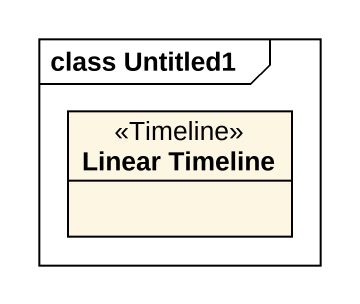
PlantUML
@startuml
mainframe class Untitled1
hide circle
hide empty members
class "Linear Timeline" as Linear_Timeline <<Timeline>>
@enduml
